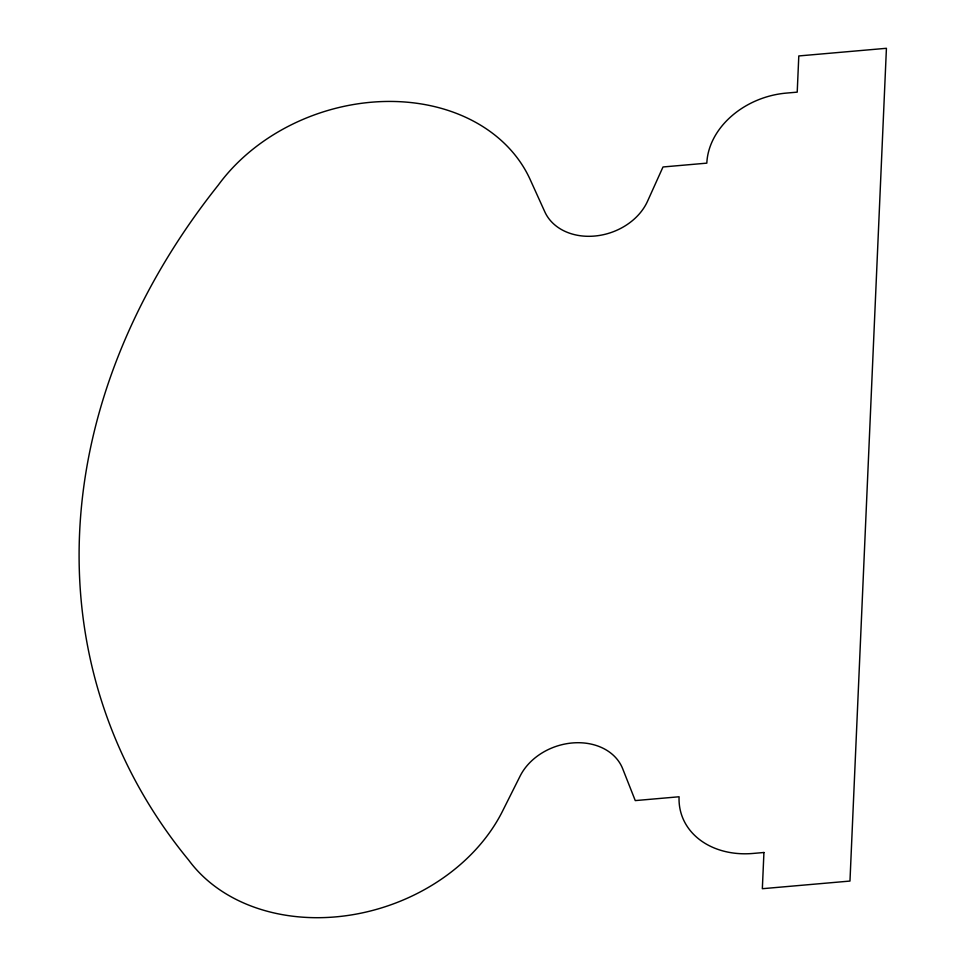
<?xml version="1.0" encoding="UTF-8"?>
<svg xmlns="http://www.w3.org/2000/svg" width="966" height="966" viewBox="0 0 966 966"><rect width="100%" height="100%" fill="white"/><g stroke="black" fill="none" stroke-linecap="round" stroke-linejoin="round"><path stroke-width="1.45" d="M763.937 852.495L762.343 888.708L849.971 881.064L886.426 48.3L798.797 55.943L797.216 92.144L786.264 93.098A78.21 61.884 -18.5 0 0 706.822 163.145L663.002 166.973L647.522 201.278A55.859 44.195 -18.5 0 1 595.587 235.958A55.859 44.195 -18.5 0 1 544.836 211.88L530.201 179.616A178.758 141.447 -18.5 0 0 385.905 101.466A178.758 141.447 -18.5 0 0 218.256 185.134A749.713 593.196 -18.5 0 0 188.708 860.138A178.758 141.447 -18.5 0 0 350.296 915.104A178.758 141.447 -18.5 0 0 502.561 811.102L520.143 776.024A55.859 44.195 -18.5 0 1 573.393 742.878A55.859 44.195 -18.5 0 1 622.684 768.731L635.266 800.597L679.086 796.769A78.21 61.884 -18.5 0 0 752.985 853.449L763.937 852.495"/></g></svg>
